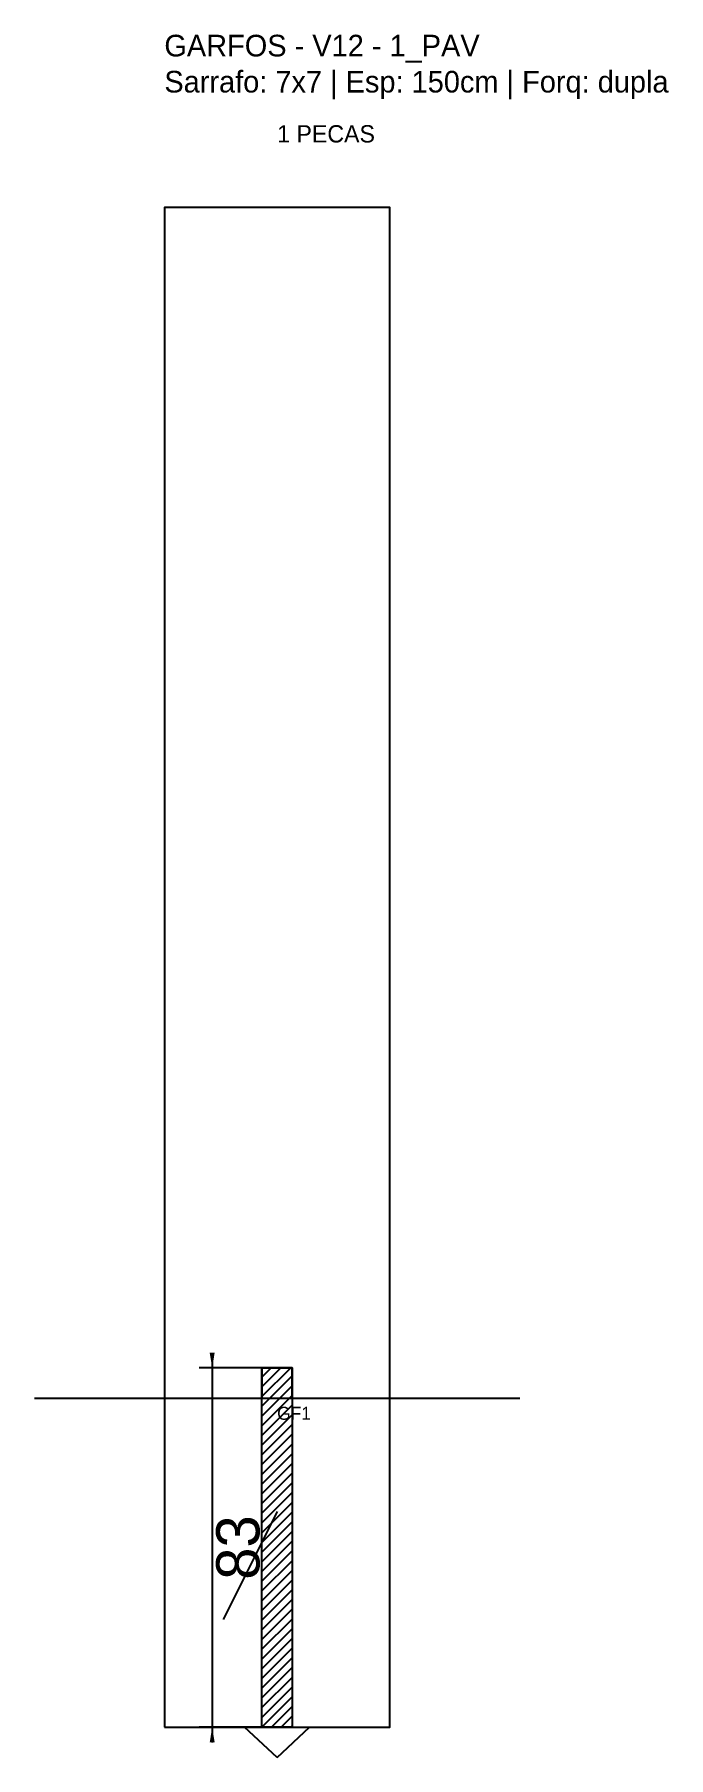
# Model space of a CAD drawing. Header units: metres. Extents: x -30 to 116, y -90 to 308.
import ezdxf

# ---------------------------------------------------------------- set-up
doc = ezdxf.new("R2010")
doc.units = ezdxf.units.M
for name, color, linetype in [('BARRA_ANCORAGEM', 1, 'Continuous'), ('COTA', 241, 'Continuous'), ('GARFOS OK', 3, 'Continuous'), ('NOME DA VIGA', 6, 'Continuous'), ('SARR_7x7', 40, 'Continuous'), ('VIGAS', 3, 'Continuous')]:
    doc.layers.add(name, color=color, linetype=linetype)
doc.dimstyles.new('EZ DXF', dxfattribs={"dimtxt": 10, "dimasz": 3.5, "dimexe": 3, "dimexo": 1.5, "dimgap": 1, "dimtad": 1, "dimdec": 1, "dimdsep": 46, "dimcen": 2.5, "dimazin": 3, "dimtfac": 1, "dimtmove": 0, "dimatfit": 3})

msp = doc.modelspace()

# ---------------------------------------------------------------- hatches: boundary and pattern name
at = {"layer": 'COTA'}
h = msp.add_hatch(dxfattribs=at)
h.set_pattern_fill('ANSI31', scale=0.5)
h.paths.add_polyline_path([(22.55, 0), (29.55, 0), (29.55, -83), (22.55, -83)])

# ---------------------------------------------------------------- linework, layer by layer
at = {"layer": 'BARRA_ANCORAGEM'}
msp.add_line((26.05, -33.2), (13.6, -58.1), dxfattribs=at)
at = {"layer": 'GARFOS OK', "linetype": 'CONTINUOUS'}
msp.add_line((-30, -7), (82.1, -7), dxfattribs=at)
at = {"layer": 'GARFOS OK'}
for p, q in [((26.05, -90), (18.55, -83)), ((18.55, -83), (33.55, -83)), ((26.05, -90), (33.55, -83))]:
    msp.add_line(p, q, dxfattribs=at)
msp.add_lwpolyline([(22.55, 0), (29.55, 0), (29.55, -83), (22.55, -83), (22.55, 0)], dxfattribs=at)
at = {"layer": 'SARR_7x7'}
msp.add_lwpolyline([(22.55, -7), (29.55, -7), (29.55, 0), (22.55, 0), (22.55, -7)], dxfattribs=at)
at = {"layer": 'VIGAS'}
msp.add_lwpolyline([(0, -83), (52.1, -83), (52.1, 268), (0, 268), (0, -83)], dxfattribs=at)

# ---------------------------------------------------------------- texts
at = {"layer": 'NOME DA VIGA'}
for s, height, p in [('1 PECAS', 4, (26.05, 283)), ('GF1', 3, (26.05, -12))]:
    msp.add_text(s, height=height, dxfattribs=at).set_placement(p)
at = {"layer": 'NOME DA VIGA', "insert": (0, 293), "char_height": 5, "attachment_point": 7}
msp.add_mtext('GARFOS - V12 - 1_PAV\\PSarrafo: 7x7 | Esp: 150cm | Forq: dupla', dxfattribs=at)

# ---------------------------------------------------------------- dimensions: what is measured, and where the dimension line sits
at = {"layer": 'COTA'}
msp.add_linear_dim(base=(11.05, 0), p1=(26.05, 0), p2=(26.05, -83), angle=90, dimstyle='EZ DXF', dxfattribs=at).render()

doc.saveas('drawing.dxf')
